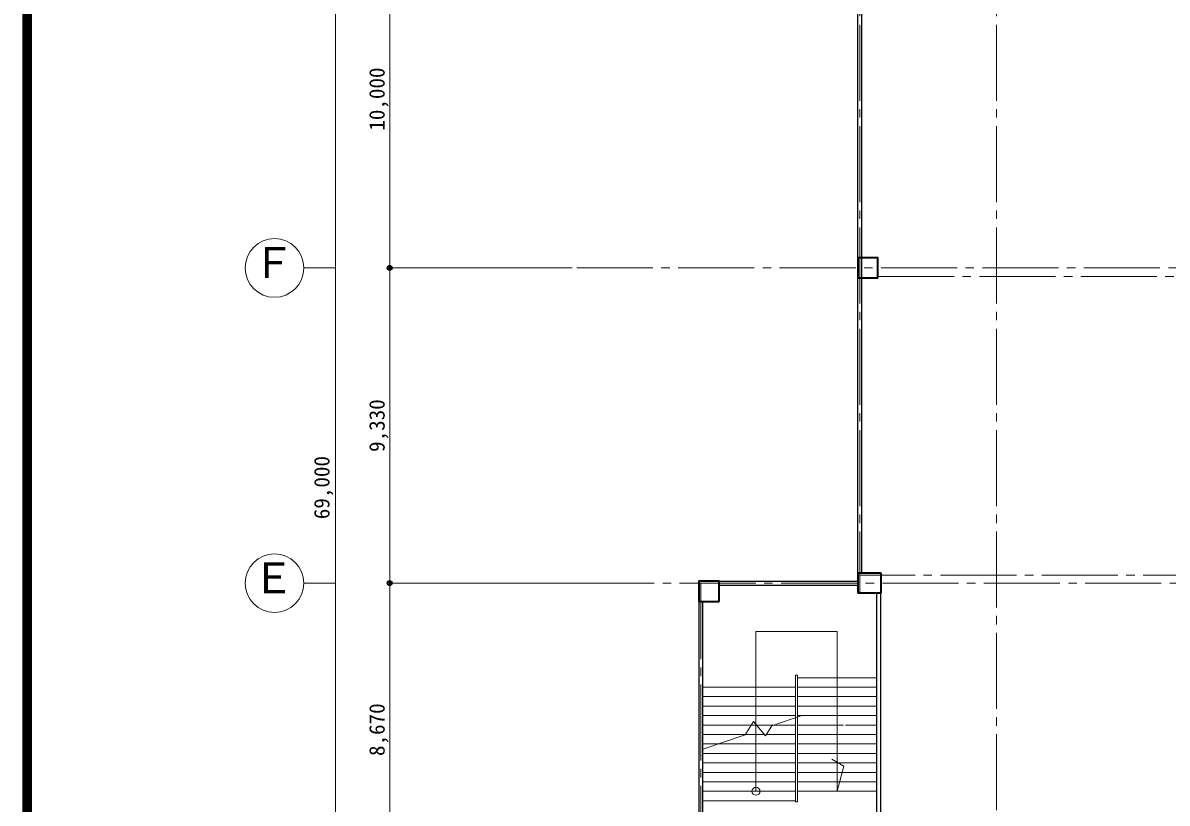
# Model space of a CAD drawing. Units: millimetres at full size, sheet at 1:250; details may follow other scales. Extents: x -229651 to 230101, y -162607 to 48650.
# Drawn here: x -69101 to -35249, y -120737 to -97643 of the extents above; entities that cross this region are included whole.
import ezdxf
from ezdxf.enums import TextEntityAlignment as Align

# ---------------------------------------------------------------- set-up
doc = ezdxf.new("R2010")
doc.units = ezdxf.units.MM
doc.header["$LTSCALE"] = 250
doc.header["$PDMODE"] = 32
doc.header["$PDSIZE"] = 125
doc.linetypes.add('CHAIN2', pattern=[12, 9, -1, 1, -1])
for name, color, linetype, lineweight in [('1-0', 7, 'Continuous', 25), ('1-1', 4, 'Continuous', 18), ('1-3', 3, 'Continuous', 35), ('A-0', 5, 'Continuous', 9), ('E-0', 4, 'Continuous', 18), ('E-7', 4, 'Continuous', 18), ('E-D', 4, 'Continuous', 25)]:
    doc.layers.add(name, color=color, linetype=linetype, lineweight=lineweight)
doc.styles.add('ＭＳ ゴシック', font='')
doc.styles.get('ＭＳ ゴシック').set_extended_font_data('MS Gothic')

msp = doc.modelspace()

# ---------------------------------------------------------------- linework, layer by layer
at = {"layer": '1-0'}
for p, q in [((-44403.2, -113925.8), (-44403.2, -76835.8)), ((-44283.2, -113925.8), (-44283.2, -77435.8)), ((-49103.2, -114165.8), (-49103.2, -118970.3)), ((-49103.2, -114165.8), (-49103.2, -128992.8)), ((-49103.2, -114165.8), (-44403.2, -114165.8)), ((-48503.2, -114285.8), (-44403.2, -114285.8)), ((-43843.2, -114525.8), (-43843.2, -121651.2)), ((-43723.2, -121651.2), (-43723.2, -114525.8)), ((-48983.2, -116465.8), (-48983.2, -114765.8)), ((-48983.2, -122595.8), (-48983.2, -114765.8))]:
    msp.add_line(p, q, dxfattribs=at)
at = {"layer": '1-1'}
for p, q in [((-59848.5, -104895.8), (-60787.7, -104895.8)), ((-59848.5, -114225.8), (-60787.7, -114225.8)), ((-47412.7, -115655.8), (-47412.7, -120385.8)), ((-46182.2, -120700.2), (-46182.2, -116945)), ((-43843.2, -117025.8), (-46182.2, -117025.8)), ((-46242.2, -117305.8), (-48983.2, -117305.8)), ((-43843.2, -117305.8), (-46182.2, -117305.8)), ((-46242.2, -117585.8), (-48983.2, -117585.8)), ((-43843.2, -117585.8), (-46182.2, -117585.8)), ((-46242.2, -117865.8), (-48983.2, -117865.8)), ((-43843.2, -117865.8), (-46182.2, -117865.8)), ((-46242.2, -118145.8), (-48983.2, -118145.8)), ((-46242.2, -118425.8), (-48983.2, -118425.8)), ((-47730.1, -118713.5), (-47490.8, -118320.1)), ((-43843.2, -118145.8), (-46182.2, -118145.8)), ((-44823.2, -118425.8), (-46182.2, -118425.8)), ((-43843.2, -118425.8), (-44763.6, -118425.8)), ((-47164.2, -118705.8), (-48983.2, -118705.8)), ((-47730.1, -118713.5), (-48983.2, -119143.2)), ((-46242.2, -118705.8), (-47104.7, -118705.8)), ((-43843.2, -118705.8), (-46182.2, -118705.8)), ((-46242.2, -118985.8), (-48983.2, -118985.8)), ((-43843.2, -118985.8), (-46182.2, -118985.8)), ((-46242.2, -119265.8), (-48983.2, -119265.8)), ((-43843.2, -119265.8), (-46182.2, -119265.8)), ((-44814, -119644.2), (-45167.3, -119440.2)), ((-46242.2, -119545.8), (-48983.2, -119545.8)), ((-46242.2, -119825.8), (-48983.2, -119825.8)), ((-43843.2, -119545.8), (-46182.2, -119545.8)), ((-43843.2, -119825.8), (-46182.2, -119825.8)), ((-45012.7, -120385.8), (-44814, -119644.2)), ((-46242.2, -120105.8), (-48983.2, -120105.8)), ((-43843.2, -120105.8), (-46182.2, -120105.8)), ((-46242.2, -120385.8), (-48983.2, -120385.8)), ((-43843.2, -120385.8), (-46182.2, -120385.8)), ((-46242.2, -120665.8), (-48983.2, -120665.8)), ((-46242.2, -120700.2), (-46182.2, -120700.2))]:
    msp.add_line(p, q, dxfattribs=at)
for points in [[(-47412.7, -115655.8), (-45012.7, -115655.8), (-45012.7, -120385.8)], [(-46242.2, -120700.2), (-46242.2, -116945), (-46182.2, -116945)], [(-47490.8, -118320.1), (-47129.6, -118746.7), (-46945.9, -118444.6), (-46086.1, -118149.8)]]:
    msp.add_lwpolyline(points, dxfattribs=at)
for centre, radius in [((-61656.1, -104897.7), 868.4), ((-61656.1, -114227.7), 868.4), ((-47412.7, -120385.8), 118.6)]:
    msp.add_circle(centre, radius, dxfattribs=at)
at = {"layer": '1-3'}
for p, q in [((-43803.2, -105195.8), (-44403.2, -105195.8)), ((-43713.2, -113925.8), (-44403.2, -113925.8)), ((-44403.2, -113925.8), (-44403.2, -114525.8)), ((-43713.2, -114525.8), (-43713.2, -113925.8)), ((-43713.2, -114525.8), (-44403.2, -114525.8)), ((-49103.2, -114765.8), (-48503.2, -114765.8))]:
    msp.add_line(p, q, dxfattribs=at)
for points in [[(-43803.2, -105195.8), (-43803.2, -104595.8), (-44403.2, -104595.8), (-44403.2, -105195.8)], [(-48503.2, -114765.8), (-48503.2, -114165.8), (-49103.2, -114165.8), (-49103.2, -114765.8)]]:
    msp.add_lwpolyline(points, dxfattribs=at)
for p in [(-58248.5, -104895.8), (-58248.5, -114225.8)]:
    msp.add_point(p, dxfattribs=at)
at = {"layer": 'A-0'}
for p, q in [((-69076.1, -65025), (-69076.1, -162582.2)), ((-69051.1, -65050.1), (-69051.1, -162557.2)), ((-69026.1, -65075.1), (-69026.1, -162532.2)), ((-69001, -65100.1), (-69001, -162507.1)), ((-68976, -65125.1), (-68976, -162482.1)), ((-68951, -65150.2), (-68951, -162457.1)), ((-68926, -65175.2), (-68926, -162432.1)), ((-68900.9, -65200.2), (-68900.9, -162407)), ((-68875.9, -65225.2), (-68875.9, -162382)), ((-68850.9, -65250.3), (-68850.9, -162357))]:
    msp.add_line(p, q, dxfattribs=at)
msp.add_lwpolyline([(69551.2, -65000), (-69101.2, -65000), (-69101.2, -162607.3)], dxfattribs=at)
at = {"layer": 'E-0', "color": 5, "linetype": 'CHAIN2', "lineweight": 9}
for p, q in [((-44343.2, -73695.8), (-44343.2, -114525.8)), ((-40298.2, -73695.8), (-40298.2, -147915.3)), ((-52713.2, -104895.8), (-11243.2, -104895.8)), ((-43803.2, -105150.8), (-24643.2, -105150.8)), ((-12706.5, -113985.8), (-44343.2, -113985.8)), ((-52670.7, -114225.8), (-11243.2, -114225.8)), ((-49043.2, -114225.8), (-49043.2, -147915.3))]:
    msp.add_line(p, q, dxfattribs=at)
at = {"layer": 'E-7'}
for p, q in [((-59848.5, -76895.8), (-59848.5, -145895.8)), ((-58248.5, -114225.8), (-52522, -114225.8))]:
    msp.add_line(p, q, dxfattribs=at)
for points in [[(-58248.5, -94895.8), (-58248.5, -104895.8), (-52852, -104895.8)], [(-58248.5, -104895.8), (-58248.5, -114225.8), (-58248.5, -122895.8), (-58248.5, -130895.8), (-58248.5, -139895.8), (-58248.5, -145565.8), (-58248.5, -145895.8)]]:
    msp.add_lwpolyline(points, dxfattribs=at)

# ---------------------------------------------------------------- texts
at = {"layer": 'E-7', "style": 'ＭＳ ゴシック'}
for s, p in [('10,000', (-58260.8, -100833.3)), ('9,330', (-58260.8, -110342)), ('69,000', (-59892.5, -112333.3)), ('8,670', (-58260.8, -119342))]:
    msp.add_text(s, height=458.2, rotation=90, dxfattribs=at).set_placement(p, align=Align.BOTTOM_LEFT)
at = {"layer": 'E-D', "color": 3, "style": 'ＭＳ ゴシック'}
for s, p in [('Ｆ', (-62315.6, -105471.2)), ('Ｅ', (-62315.6, -114801.2))]:
    msp.add_text(s, height=916.4, dxfattribs=at).set_placement(p, align=Align.BOTTOM_LEFT)

doc.saveas('drawing.dxf')
